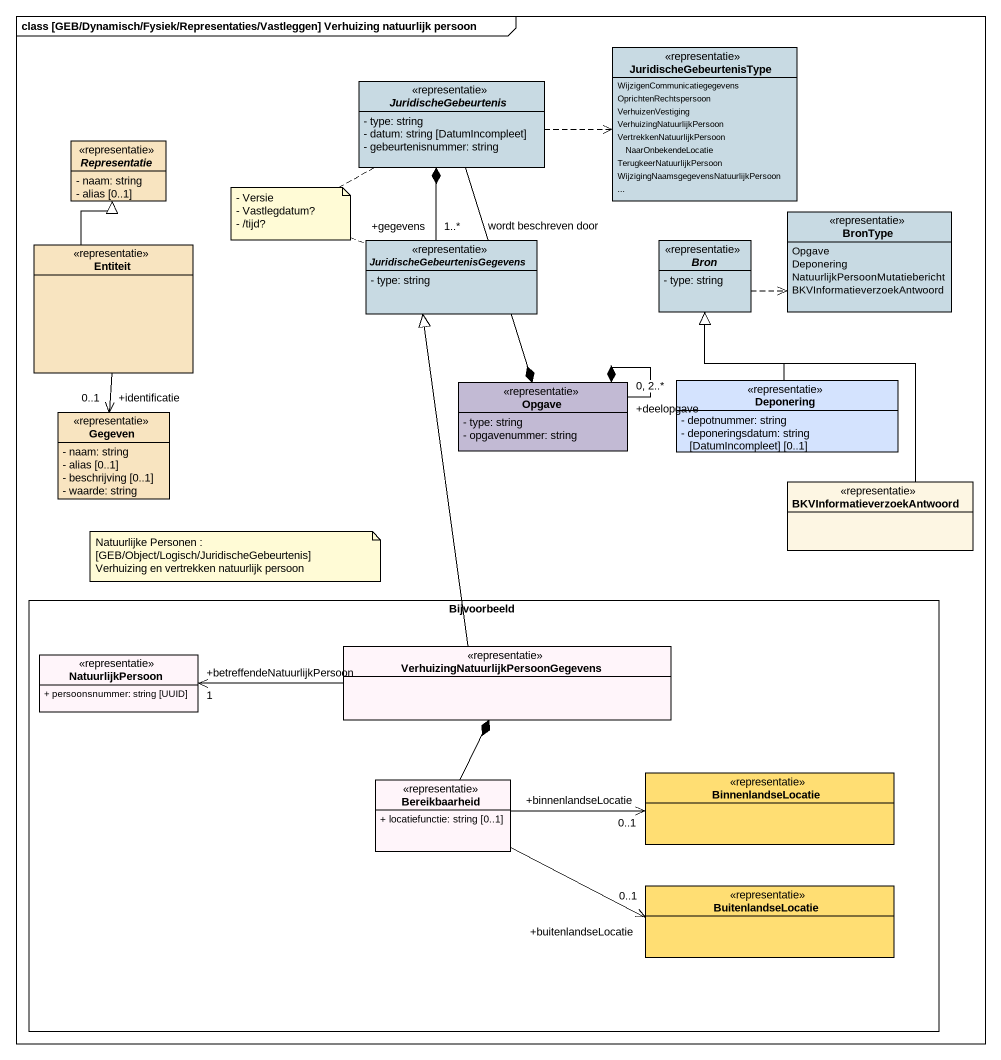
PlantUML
@startuml
mainframe class [GEB/Dynamisch/Fysiek/Representaties/Vastleggen] Verhuizing natuurlijk persoon
hide circle
hide empty members
skinparam classAttributeIconSize 0
abstract class JuridischeGebeurtenis <<representatie>> #C8DAE3 {
  - type: string
  - datum: string [DatumIncompleet]
  - gebeurtenisnummer: string
}
enum JuridischeGebeurtenisType <<representatie>> #C8DAE3 {
  WijzigenCommunicatiegegevens
  OprichtenRechtspersoon
  VerhuizenVestiging
  VerhuizingNatuurlijkPersoon
  VertrekkenNatuurlijkPersoonNaarOnbekendeLocatie
  TerugkeerNatuurlijkPersoon
  WijzigingNaamsgegevensNatuurlijkPersoon
  ~...
}
abstract class Representatie <<representatie>> #F8E4C0 {
  - naam: string
  - alias [0..1]
}
enum BronType <<representatie>> #C8DAE3 {
  Opgave
  Deponering
  NatuurlijkPersoonMutatiebericht
  BKVInformatieverzoekAntwoord
}
class Entiteit <<representatie>> #F8E4C0
abstract class "JuridischeGebeurtenisGegevens" as JuridischeGebeurtenisGegeven <<representatie>> #C8DAE3 {
  - type: string
}
abstract class Bron <<representatie>> #C8DAE3 {
  - type: string
}
class Opgave <<representatie>> #C2BAD4 {
  - type: string
  - opgavenummer: string
}
class Deponering <<representatie>> #D4E3FE {
  - depotnummer: string
  - deponeringsdatum: string [DatumIncompleet] [0..1]
}
class Gegeven <<representatie>> #F8E4C0 {
  - naam: string
  - alias [0..1]
  - beschrijving [0..1]
  - waarde: string
}
class BKVInformatieverzoekAntwoord <<representatie>>
rectangle Bijvoorbeeld {
  class NatuurlijkPersoon <<representatie>> #FFF5FA {
    + persoonsnummer: string [UUID]
  }
  class "VerhuizingNatuurlijkPersoonGegevens" as VerhuizingNatuurlijkPersoonG <<representatie>> #FFF5FA
  class BinnenlandseLocatie <<representatie>> #FFDE73
  class Bereikbaarheid <<representatie>> #FFF5FA {
    + locatiefunctie: string [0..1]
  }
  class BuitenlandseLocatie <<representatie>> #FFDE73
}
JuridischeGebeurtenis .right.> JuridischeGebeurtenisType
JuridischeGebeurtenis --* Opgave : wordt beschreven door
Entiteit -up-|> Representatie
Entiteit --> "+identificatie\n0..1" Gegeven
JuridischeGebeurtenisGegeven "+gegevens\n1..*" -up-* JuridischeGebeurtenis
Bron .right.> BronType
Opgave "+deelopgave\n0, 2..*" --* Opgave
Deponering -up-|> Bron
BKVInformatieverzoekAntwoord -up-|> Bron
VerhuizingNatuurlijkPersoonG -up-|> JuridischeGebeurtenisGegeven
VerhuizingNatuurlijkPersoonG -left-> "+betreffendeNatuurlijkPersoon\n1" NatuurlijkPersoon
Bereikbaarheid -up-* VerhuizingNatuurlijkPersoonG
Bereikbaarheid -right-> "+binnenlandseLocatie\n0..1" BinnenlandseLocatie
Bereikbaarheid -right-> "+buitenlandseLocatie\n0..1" BuitenlandseLocatie
note as N1
  - Versie
  - Vastlegdatum?
  - /tijd?
end note
N1 .. JuridischeGebeurtenis
N1 .. JuridischeGebeurtenisGegeven
note as N2
  Natuurlijke Personen : [GEB/Object/Logisch/JuridischeGebeurtenis] Verhuizing en vertrekken natuurlijk persoon
end note
@enduml
